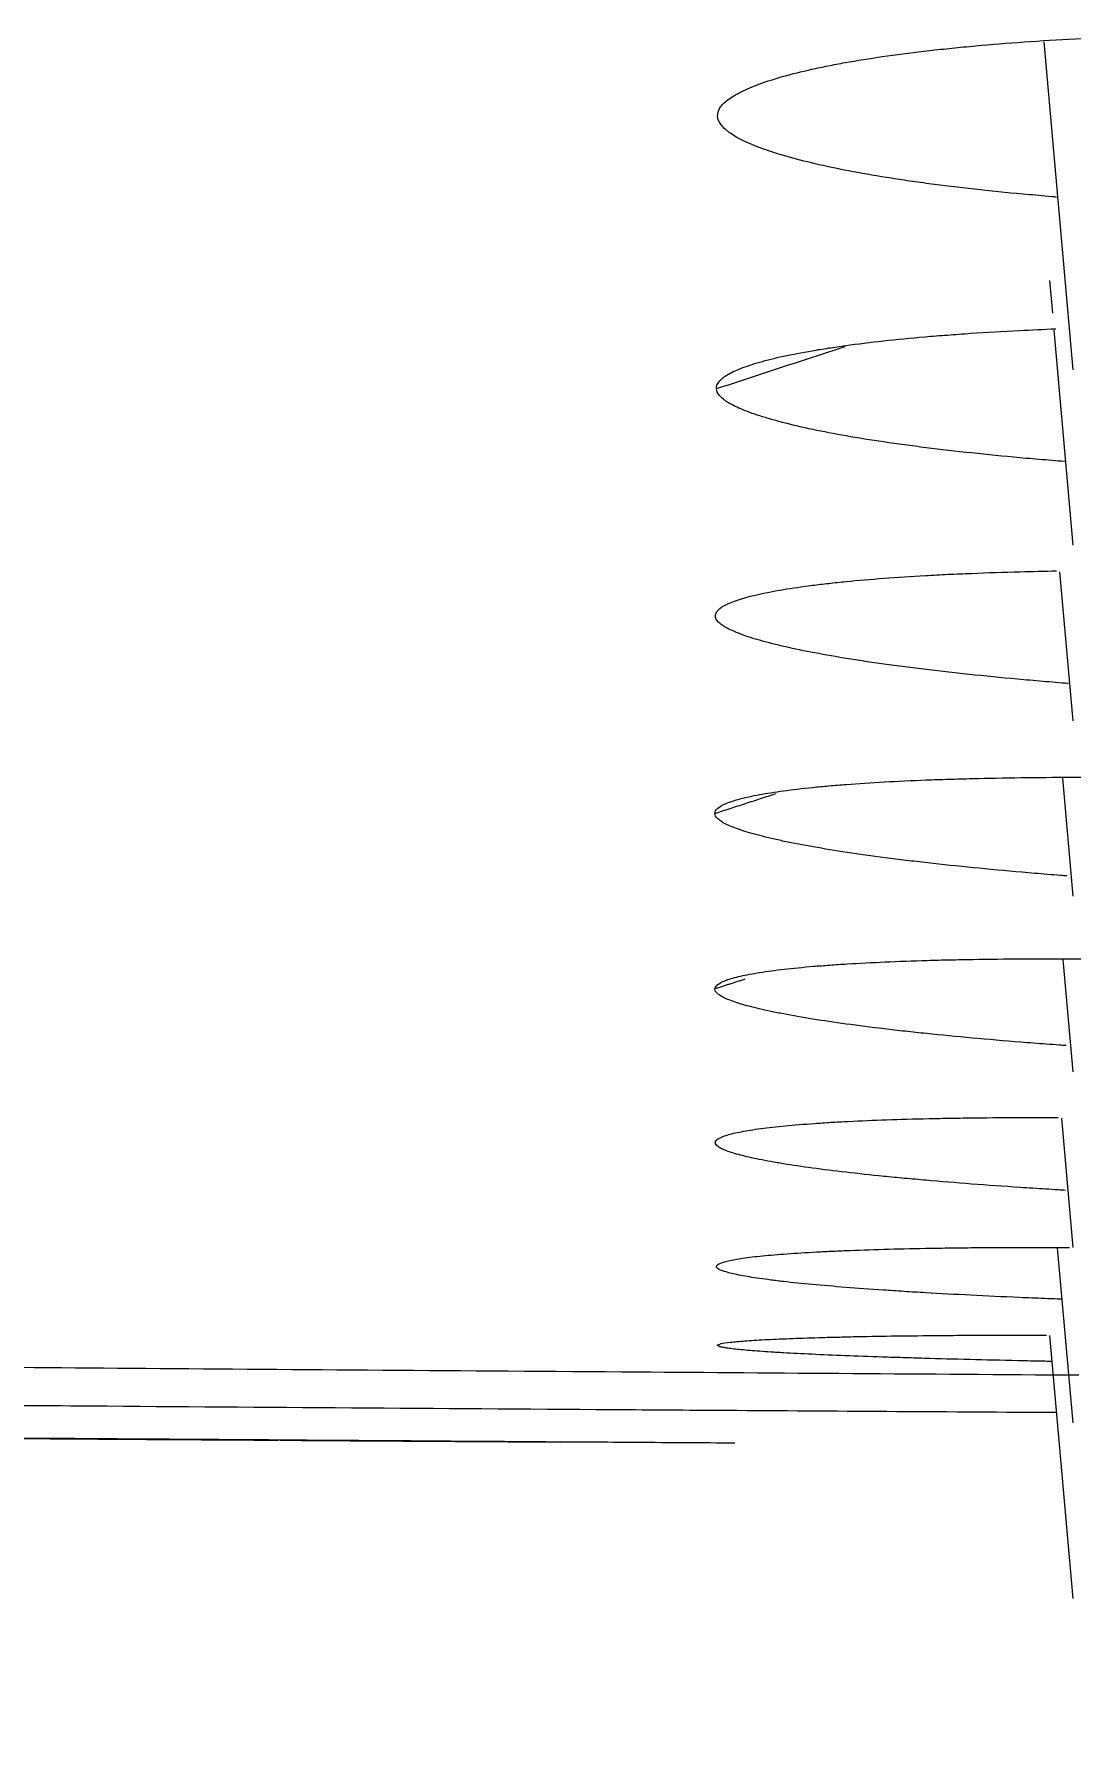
# Model space of a CAD drawing. Header units: millimetres. Extents: x 2433 to 4809, y -10272 to -6912.
# Drawn here: x 3111.45 to 3121.75, y -8017.55 to -8000.66 of the extents above; entities that cross this region are included whole.
import ezdxf

# ---------------------------------------------------------------- set-up
doc = ezdxf.new("R2010")
doc.units = ezdxf.units.MM
doc.layers.add('DIM', color=3, linetype='Continuous', lineweight=13)
doc.styles.add('ARIAL', font='arial.ttf')
doc.dimstyles.get("Standard").update_dxf_attribs({"dimtxt": 15, "dimasz": 15, "dimexe": 0.18, "dimexo": 0.0625, "dimgap": 4, "dimtad": 0, "dimtih": 1, "dimtoh": 1, "dimdec": 1, "dimdsep": 46, "dimtxsty": 'ARIAL', "dimcen": 0, "dimclrd": 3, "dimclre": 3, "dimclrt": 3, "dimadec": 0, "dimazin": 0, "dimtfac": 1, "dimtdec": 1, "dimtofl": 0, "dimtmove": 0, "dimatfit": 3, "dimfxl": 1, "dimtolj": 1, "dimtzin": 0, "dimarcsym": 0})

# ---------------------------------------------------------------- blocks, each defined once
blk = doc.blocks.new('*D42')
at = {"layer": 'Defpoints', "color": 0, "transparency": 16777216}
for p in [(3059.213, -8001.692), (3328.879, -8001.779), (3328.879, -8072.058)]:
    blk.add_point(p, dxfattribs=at)
at = {"layer": 'DIM', "color": 3, "lineweight": -2, "transparency": 16777216}
for p, q in [((3059.213, -8001.755), (3059.213, -8072.238)), ((3328.879, -8001.842), (3328.879, -8072.238)), ((3077.213, -8072.058), (3310.879, -8072.058)), ((3328.879, -8072.058), (3357.395, -8072.058))]:
    blk.add_line(p, q, dxfattribs=at)
at = {"layer": 'DIM', "color": 3, "transparency": 16777216}
for points in [[(3077.213, -8069.058), (3077.213, -8075.058), (3059.213, -8072.058)], [(3310.879, -8069.058), (3310.879, -8075.058), (3328.879, -8072.058)]]:
    blk.add_solid(points, dxfattribs=at)
at = {"layer": 'DIM', "color": 3, "transparency": 16777216, "insert": (3382.403, -8072.058), "char_height": 18, "attachment_point": 5, "style": 'ARIAL'}
blk.add_mtext('\\A1;270', dxfattribs=at)

msp = doc.modelspace()

# ---------------------------------------------------------------- linework, layer by layer
at = {"linetype": 'Continuous', "lineweight": 18}
for p, q in [((3121.477, -8000.743), (3121.763, -8003.998)), ((3121.532, -8003.112), (3121.561, -8003.437)), ((3121.575, -8003.604), (3121.763, -8005.741)), ((3121.633, -8006.004), (3121.763, -8007.484)), ((3121.66, -8008.053), (3121.763, -8009.227)), ((3121.665, -8009.855), (3121.763, -8010.97)), ((3121.65, -8011.43), (3121.763, -8012.713)), ((3121.61, -8012.717), (3121.763, -8014.457)), ((3121.534, -8013.587), (3121.763, -8016.2))]:
    msp.add_line(p, q, dxfattribs=at)
for points, knots in [([(3118.237, -8001.483), (3118.236, -8001.455), (3118.243, -8001.427), (3118.277, -8001.372), (3118.33, -8001.317), (3118.418, -8001.264), (3118.525, -8001.211), (3118.587, -8001.185), (3118.727, -8001.134), (3118.805, -8001.109), (3118.977, -8001.061), (3119.071, -8001.038), (3119.199, -8001.009), (3119.225, -8001.004), (3119.278, -8000.992), (3119.305, -8000.987), (3119.388, -8000.97), (3119.445, -8000.959), (3119.621, -8000.928), (3119.745, -8000.908), (3120.006, -8000.87), (3120.143, -8000.852), (3120.358, -8000.827), (3120.432, -8000.819), (3120.545, -8000.807), (3120.583, -8000.803), (3120.66, -8000.795), (3120.698, -8000.792), (3120.894, -8000.773), (3121.055, -8000.76), (3121.385, -8000.736), (3121.553, -8000.725), (3121.898, -8000.706), (3122.074, -8000.698), (3122.299, -8000.689), (3122.345, -8000.687), (3122.436, -8000.684), (3122.482, -8000.683), (3122.619, -8000.679), (3122.711, -8000.676), (3122.987, -8000.67), (3123.172, -8000.667), (3123.544, -8000.665), (3123.731, -8000.665), (3124.013, -8000.668), (3124.107, -8000.669), (3124.249, -8000.672), (3124.296, -8000.672), (3124.391, -8000.675), (3124.438, -8000.676), (3124.674, -8000.682), (3124.861, -8000.688), (3125.229, -8000.703), (3125.411, -8000.712), (3125.772, -8000.733), (3125.95, -8000.744), (3126.169, -8000.761), (3126.213, -8000.764), (3126.3, -8000.771), (3126.43, -8000.781), (3126.557, -8000.793), (3126.808, -8000.816), (3126.97, -8000.833), (3127.284, -8000.868), (3127.436, -8000.887), (3127.656, -8000.917), (3127.729, -8000.928), (3127.835, -8000.944), (3127.87, -8000.949), (3127.94, -8000.96), (3127.974, -8000.965), (3128.142, -8000.993), (3128.269, -8001.016), (3128.509, -8001.064), (3128.622, -8001.089), (3128.832, -8001.14), (3128.931, -8001.166), (3129.044, -8001.199), (3129.066, -8001.206), (3129.11, -8001.22), (3129.173, -8001.24), (3129.232, -8001.261), (3129.342, -8001.302), (3129.473, -8001.358), (3129.569, -8001.415), (3129.628, -8001.458), (3129.646, -8001.473), (3129.676, -8001.502), (3129.689, -8001.516), (3129.721, -8001.56), (3129.732, -8001.589), (3129.735, -8001.618)], [0, 0, 0, 0, 0.03125, 0.03125, 0.0625, 0.09375, 0.09375, 0.125, 0.125, 0.15625, 0.15625, 0.1875, 0.1875, 0.195313, 0.195313, 0.203125, 0.203125, 0.21875, 0.21875, 0.25, 0.25, 0.28125, 0.28125, 0.296875, 0.296875, 0.304688, 0.304688, 0.3125, 0.3125, 0.34375, 0.34375, 0.375, 0.375, 0.40625, 0.40625, 0.414063, 0.414063, 0.421875, 0.421875, 0.4375, 0.4375, 0.46875, 0.46875, 0.5, 0.5, 0.515625, 0.515625, 0.523438, 0.523438, 0.53125, 0.53125, 0.5625, 0.5625, 0.59375, 0.59375, 0.625, 0.625, 0.632813, 0.632813, 0.640625, 0.65625, 0.65625, 0.6875, 0.6875, 0.71875, 0.71875, 0.734375, 0.734375, 0.742188, 0.742188, 0.75, 0.75, 0.78125, 0.78125, 0.8125, 0.8125, 0.84375, 0.84375, 0.851563, 0.851563, 0.859375, 0.875, 0.875, 0.90625, 0.9375, 0.9375, 0.953125, 0.953125, 0.96875, 0.96875, 1, 1, 1, 1]), ([(3121.601, -8002.284), (3121.596, -8002.284), (3121.505, -8002.276), (3121.416, -8002.268), (3121.165, -8002.246), (3121.003, -8002.23), (3120.689, -8002.196), (3120.537, -8002.178), (3120.316, -8002.149), (3120.244, -8002.139), (3120.137, -8002.124), (3120.102, -8002.119), (3120.033, -8002.109), (3119.998, -8002.103), (3119.83, -8002.077), (3119.703, -8002.055), (3119.463, -8002.01), (3119.351, -8001.987), (3119.14, -8001.939), (3119.042, -8001.914), (3118.928, -8001.882), (3118.906, -8001.876), (3118.863, -8001.863), (3118.799, -8001.844), (3118.741, -8001.824), (3118.63, -8001.785), (3118.565, -8001.759), (3118.451, -8001.705), (3118.403, -8001.678), (3118.354, -8001.643), (3118.344, -8001.636), (3118.327, -8001.623), (3118.319, -8001.616), (3118.296, -8001.595), (3118.283, -8001.581), (3118.251, -8001.539), (3118.239, -8001.511), (3118.237, -8001.483)], [0, 0, 0, 0, 0.002472, 0.045843, 0.045843, 0.132584, 0.132584, 0.219326, 0.219326, 0.262697, 0.262697, 0.284382, 0.284382, 0.306068, 0.306068, 0.392809, 0.392809, 0.479551, 0.479551, 0.566292, 0.566292, 0.587978, 0.587978, 0.609663, 0.653034, 0.653034, 0.739775, 0.739775, 0.826517, 0.826517, 0.848202, 0.848202, 0.869888, 0.869888, 0.913258, 0.913258, 1, 1, 1, 1]), ([(3118.225, -8004.186), (3118.224, -8004.163), (3118.233, -8004.14), (3118.269, -8004.095), (3118.296, -8004.072), (3118.368, -8004.028), (3118.413, -8004.007), (3118.522, -8003.964), (3118.585, -8003.943), (3118.726, -8003.903), (3118.805, -8003.883), (3118.979, -8003.845), (3119.074, -8003.827), (3119.203, -8003.805), (3119.229, -8003.8), (3119.283, -8003.792), (3119.31, -8003.787), (3119.394, -8003.774), (3119.451, -8003.766), (3119.628, -8003.742), (3119.753, -8003.726), (3120.015, -8003.697), (3120.153, -8003.684), (3120.369, -8003.665), (3120.443, -8003.659), (3120.556, -8003.651), (3120.594, -8003.648), (3120.671, -8003.642), (3120.71, -8003.639), (3120.907, -8003.626), (3121.068, -8003.617), (3121.352, -8003.603), (3121.472, -8003.597), (3121.595, -8003.592)], [0, 0, 0, 0, 0.085328, 0.085328, 0.170656, 0.170656, 0.255984, 0.255984, 0.341311, 0.341311, 0.426639, 0.426639, 0.511967, 0.511967, 0.533299, 0.533299, 0.554631, 0.554631, 0.597295, 0.597295, 0.682623, 0.682623, 0.767951, 0.767951, 0.810615, 0.810615, 0.831947, 0.831947, 0.853279, 0.853279, 0.938607, 0.938607, 1, 1, 1, 1]), ([(3121.686, -8004.91), (3121.686, -8004.91), (3121.685, -8004.91), (3121.641, -8004.907), (3121.512, -8004.896), (3121.385, -8004.886), (3121.135, -8004.863), (3120.974, -8004.848), (3120.66, -8004.815), (3120.508, -8004.798), (3120.288, -8004.771), (3120.216, -8004.761), (3120.11, -8004.747), (3120.075, -8004.742), (3120.006, -8004.733), (3119.972, -8004.728), (3119.804, -8004.704), (3119.677, -8004.684), (3119.438, -8004.643), (3119.326, -8004.622), (3119.117, -8004.579), (3119.019, -8004.557), (3118.906, -8004.528), (3118.884, -8004.523), (3118.841, -8004.511), (3118.778, -8004.494), (3118.72, -8004.477), (3118.611, -8004.443), (3118.546, -8004.42), (3118.434, -8004.374), (3118.386, -8004.351), (3118.337, -8004.321), (3118.328, -8004.315), (3118.311, -8004.304), (3118.303, -8004.298), (3118.281, -8004.28), (3118.268, -8004.268), (3118.237, -8004.233), (3118.227, -8004.209), (3118.225, -8004.186)], [0, 0, 0, 0, 0.000255, 0.000255, 0.021526, 0.064069, 0.064069, 0.149153, 0.149153, 0.234238, 0.234238, 0.27678, 0.27678, 0.298052, 0.298052, 0.319323, 0.319323, 0.404407, 0.404407, 0.489492, 0.489492, 0.574577, 0.574577, 0.595848, 0.595848, 0.617119, 0.659661, 0.659661, 0.744746, 0.744746, 0.829831, 0.829831, 0.851102, 0.851102, 0.872373, 0.872373, 0.914915, 0.914915, 1, 1, 1, 1]), ([(3118.215, -8006.444), (3118.215, -8006.424), (3118.224, -8006.404), (3118.261, -8006.366), (3118.289, -8006.348), (3118.344, -8006.321), (3118.364, -8006.312), (3118.41, -8006.294), (3118.436, -8006.285), (3118.518, -8006.259), (3118.581, -8006.243), (3118.724, -8006.211), (3118.804, -8006.196), (3118.979, -8006.166), (3119.074, -8006.152), (3119.204, -8006.136), (3119.231, -8006.132), (3119.285, -8006.126), (3119.312, -8006.123), (3119.396, -8006.113), (3119.454, -8006.107), (3119.632, -8006.09), (3119.757, -8006.079), (3120.02, -8006.059), (3120.159, -8006.05), (3120.376, -8006.038), (3120.45, -8006.034), (3120.564, -8006.028), (3120.602, -8006.027), (3120.679, -8006.023), (3120.718, -8006.022), (3120.915, -8006.014), (3121.077, -8006.008), (3121.36, -8006.001), (3121.48, -8005.998), (3121.602, -8005.996)], [0, 0, 0, 0, 0.085372, 0.085372, 0.170743, 0.170743, 0.213429, 0.213429, 0.256115, 0.256115, 0.341486, 0.341486, 0.426858, 0.426858, 0.512229, 0.512229, 0.533572, 0.533572, 0.554915, 0.554915, 0.597601, 0.597601, 0.682973, 0.682973, 0.768344, 0.768344, 0.81103, 0.81103, 0.832373, 0.832373, 0.853716, 0.853716, 0.939087, 0.939087, 1, 1, 1, 1]), ([(3121.721, -8007.114), (3121.7, -8007.112), (3121.679, -8007.111), (3121.615, -8007.106), (3121.486, -8007.095), (3121.359, -8007.084), (3121.11, -8007.062), (3120.949, -8007.046), (3120.636, -8007.014), (3120.484, -8006.997), (3120.265, -8006.971), (3120.193, -8006.962), (3120.087, -8006.948), (3120.052, -8006.944), (3119.983, -8006.935), (3119.949, -8006.93), (3119.782, -8006.907), (3119.656, -8006.888), (3119.418, -8006.85), (3119.306, -8006.83), (3119.098, -8006.791), (3119, -8006.771), (3118.888, -8006.745), (3118.866, -8006.74), (3118.824, -8006.73), (3118.761, -8006.714), (3118.703, -8006.699), (3118.594, -8006.668), (3118.53, -8006.648), (3118.419, -8006.606), (3118.372, -8006.586), (3118.324, -8006.56), (3118.315, -8006.555), (3118.298, -8006.545), (3118.29, -8006.54), (3118.268, -8006.524), (3118.256, -8006.514), (3118.226, -8006.484), (3118.216, -8006.463), (3118.215, -8006.444)], [0, 0, 0, 0, 0.010068, 0.010068, 0.03113, 0.073255, 0.073255, 0.157505, 0.157505, 0.241754, 0.241754, 0.283879, 0.283879, 0.304941, 0.304941, 0.326004, 0.326004, 0.410253, 0.410253, 0.494503, 0.494503, 0.578752, 0.578752, 0.599815, 0.599815, 0.620877, 0.663002, 0.663002, 0.747251, 0.747251, 0.831501, 0.831501, 0.852563, 0.852563, 0.873626, 0.873626, 0.91575, 0.91575, 1, 1, 1, 1]), ([(3118.21, -8008.404), (3118.21, -8008.387), (3118.22, -8008.37), (3118.257, -8008.337), (3118.286, -8008.321), (3118.341, -8008.297), (3118.362, -8008.29), (3118.409, -8008.274), (3118.434, -8008.267), (3118.517, -8008.245), (3118.581, -8008.231), (3118.725, -8008.204), (3118.805, -8008.192), (3118.98, -8008.168), (3119.076, -8008.156), (3119.207, -8008.143), (3119.233, -8008.14), (3119.287, -8008.135), (3119.315, -8008.133), (3119.399, -8008.125), (3119.457, -8008.121), (3119.636, -8008.107), (3119.761, -8008.099), (3120.025, -8008.084), (3120.164, -8008.078), (3120.381, -8008.069), (3120.456, -8008.067), (3120.569, -8008.063), (3120.608, -8008.062), (3120.685, -8008.06), (3120.724, -8008.059), (3120.922, -8008.054), (3121.083, -8008.051), (3121.414, -8008.047), (3121.584, -8008.045), (3121.831, -8008.045), (3121.907, -8008.045), (3121.982, -8008.045)], [0, 0, 0, 0, 0.080447, 0.080447, 0.160895, 0.160895, 0.201118, 0.201118, 0.241342, 0.241342, 0.321789, 0.321789, 0.402236, 0.402236, 0.482684, 0.482684, 0.502796, 0.502796, 0.522907, 0.522907, 0.563131, 0.563131, 0.643578, 0.643578, 0.724026, 0.724026, 0.764249, 0.764249, 0.784361, 0.784361, 0.804473, 0.804473, 0.88492, 0.88492, 0.965367, 0.965367, 1, 1, 1, 1]), ([(3121.703, -8009.025), (3121.682, -8009.023), (3121.662, -8009.022), (3121.598, -8009.017), (3121.469, -8009.006), (3121.343, -8008.996), (3121.094, -8008.974), (3120.933, -8008.959), (3120.621, -8008.928), (3120.469, -8008.912), (3120.25, -8008.887), (3120.179, -8008.879), (3120.073, -8008.866), (3120.038, -8008.862), (3119.969, -8008.853), (3119.935, -8008.849), (3119.768, -8008.827), (3119.642, -8008.809), (3119.405, -8008.774), (3119.294, -8008.755), (3119.086, -8008.719), (3118.989, -8008.7), (3118.877, -8008.677), (3118.856, -8008.672), (3118.813, -8008.662), (3118.751, -8008.648), (3118.693, -8008.634), (3118.585, -8008.606), (3118.521, -8008.587), (3118.411, -8008.55), (3118.364, -8008.532), (3118.317, -8008.508), (3118.308, -8008.504), (3118.291, -8008.495), (3118.283, -8008.49), (3118.262, -8008.476), (3118.25, -8008.467), (3118.22, -8008.44), (3118.21, -8008.422), (3118.21, -8008.404)], [0, 0, 0, 0, 0.009901, 0.009901, 0.030967, 0.073099, 0.073099, 0.157363, 0.157363, 0.241626, 0.241626, 0.283758, 0.283758, 0.304824, 0.304824, 0.32589, 0.32589, 0.410154, 0.410154, 0.494418, 0.494418, 0.578681, 0.578681, 0.599747, 0.599747, 0.620813, 0.662945, 0.662945, 0.747209, 0.747209, 0.831473, 0.831473, 0.852538, 0.852538, 0.873604, 0.873604, 0.915736, 0.915736, 1, 1, 1, 1]), ([(3118.21, -8010.147), (3118.211, -8010.132), (3118.221, -8010.117), (3118.259, -8010.088), (3118.288, -8010.073), (3118.344, -8010.053), (3118.365, -8010.046), (3118.412, -8010.033), (3118.437, -8010.026), (3118.521, -8010.007), (3118.585, -8009.995), (3118.729, -8009.972), (3118.809, -8009.961), (3118.986, -8009.941), (3119.082, -8009.931), (3119.213, -8009.92), (3119.24, -8009.918), (3119.294, -8009.914), (3119.322, -8009.912), (3119.406, -8009.906), (3119.464, -8009.902), (3119.643, -8009.891), (3119.769, -8009.884), (3120.034, -8009.873), (3120.173, -8009.868), (3120.392, -8009.861), (3120.466, -8009.859), (3120.58, -8009.857), (3120.618, -8009.856), (3120.696, -8009.855), (3120.735, -8009.854), (3120.933, -8009.851), (3121.095, -8009.849), (3121.427, -8009.848), (3121.596, -8009.847), (3121.861, -8009.849), (3121.954, -8009.849), (3122.048, -8009.85)], [0, 0, 0, 0, 0.079808, 0.079808, 0.159617, 0.159617, 0.199521, 0.199521, 0.239425, 0.239425, 0.319234, 0.319234, 0.399042, 0.399042, 0.478851, 0.478851, 0.498803, 0.498803, 0.518755, 0.518755, 0.558659, 0.558659, 0.638468, 0.638468, 0.718276, 0.718276, 0.75818, 0.75818, 0.778132, 0.778132, 0.798085, 0.798085, 0.877893, 0.877893, 0.957702, 0.957702, 1, 1, 1, 1]), ([(3121.697, -8010.71), (3121.674, -8010.708), (3121.652, -8010.707), (3121.586, -8010.702), (3121.457, -8010.692), (3121.331, -8010.683), (3121.083, -8010.663), (3120.922, -8010.649), (3120.61, -8010.62), (3120.459, -8010.606), (3120.24, -8010.583), (3120.169, -8010.575), (3120.063, -8010.564), (3120.028, -8010.56), (3119.96, -8010.552), (3119.926, -8010.548), (3119.759, -8010.528), (3119.633, -8010.512), (3119.397, -8010.479), (3119.286, -8010.463), (3119.078, -8010.43), (3118.982, -8010.413), (3118.871, -8010.391), (3118.849, -8010.387), (3118.806, -8010.379), (3118.745, -8010.366), (3118.687, -8010.353), (3118.58, -8010.328), (3118.517, -8010.311), (3118.407, -8010.277), (3118.361, -8010.261), (3118.314, -8010.24), (3118.305, -8010.236), (3118.289, -8010.228), (3118.281, -8010.224), (3118.26, -8010.211), (3118.248, -8010.203), (3118.22, -8010.179), (3118.21, -8010.163), (3118.21, -8010.147)], [0, 0, 0, 0, 0.010943, 0.010943, 0.031987, 0.074074, 0.074074, 0.158249, 0.158249, 0.242424, 0.242424, 0.284512, 0.284512, 0.305556, 0.305556, 0.326599, 0.326599, 0.410774, 0.410774, 0.49495, 0.49495, 0.579125, 0.579125, 0.600168, 0.600168, 0.621212, 0.6633, 0.6633, 0.747475, 0.747475, 0.83165, 0.83165, 0.852694, 0.852694, 0.873737, 0.873737, 0.915825, 0.915825, 1, 1, 1, 1]), ([(3118.215, -8011.672), (3118.216, -8011.659), (3118.226, -8011.646), (3118.266, -8011.621), (3118.295, -8011.609), (3118.352, -8011.592), (3118.373, -8011.586), (3118.42, -8011.575), (3118.446, -8011.57), (3118.53, -8011.553), (3118.595, -8011.543), (3118.74, -8011.524), (3118.82, -8011.515), (3118.997, -8011.498), (3119.094, -8011.49), (3119.225, -8011.481), (3119.252, -8011.479), (3119.306, -8011.475), (3119.334, -8011.473), (3119.419, -8011.468), (3119.477, -8011.465), (3119.657, -8011.456), (3119.783, -8011.451), (3120.048, -8011.441), (3120.188, -8011.438), (3120.406, -8011.433), (3120.481, -8011.431), (3120.595, -8011.429), (3120.634, -8011.429), (3120.712, -8011.428), (3120.751, -8011.427), (3120.949, -8011.425), (3121.111, -8011.424), (3121.39, -8011.423), (3121.504, -8011.424), (3121.619, -8011.424)], [0, 0, 0, 0, 0.085638, 0.085638, 0.171277, 0.171277, 0.214096, 0.214096, 0.256915, 0.256915, 0.342554, 0.342554, 0.428192, 0.428192, 0.513831, 0.513831, 0.53524, 0.53524, 0.55665, 0.55665, 0.599469, 0.599469, 0.685107, 0.685107, 0.770746, 0.770746, 0.813565, 0.813565, 0.834975, 0.834975, 0.856384, 0.856384, 0.942023, 0.942023, 1, 1, 1, 1]), ([(3121.691, -8012.147), (3121.668, -8012.146), (3121.645, -8012.144), (3121.579, -8012.14), (3121.45, -8012.132), (3121.324, -8012.124), (3121.076, -8012.107), (3120.915, -8012.096), (3120.604, -8012.072), (3120.453, -8012.06), (3120.235, -8012.041), (3120.164, -8012.034), (3120.058, -8012.025), (3120.023, -8012.021), (3119.955, -8012.015), (3119.921, -8012.011), (3119.755, -8011.995), (3119.63, -8011.981), (3119.394, -8011.954), (3119.283, -8011.94), (3119.076, -8011.912), (3118.98, -8011.898), (3118.869, -8011.88), (3118.848, -8011.876), (3118.806, -8011.869), (3118.744, -8011.858), (3118.687, -8011.847), (3118.58, -8011.826), (3118.517, -8011.811), (3118.409, -8011.783), (3118.363, -8011.769), (3118.317, -8011.751), (3118.308, -8011.748), (3118.292, -8011.741), (3118.284, -8011.737), (3118.263, -8011.727), (3118.251, -8011.72), (3118.224, -8011.699), (3118.215, -8011.686), (3118.215, -8011.672)], [0, 0, 0, 0, 0.011192, 0.011192, 0.032231, 0.074308, 0.074308, 0.158462, 0.158462, 0.242616, 0.242616, 0.284692, 0.284692, 0.305731, 0.305731, 0.326769, 0.326769, 0.410923, 0.410923, 0.495077, 0.495077, 0.579231, 0.579231, 0.600269, 0.600269, 0.621308, 0.663385, 0.663385, 0.747539, 0.747539, 0.831692, 0.831692, 0.852731, 0.852731, 0.873769, 0.873769, 0.915846, 0.915846, 1, 1, 1, 1]), ([(3118.225, -8012.901), (3118.227, -8012.891), (3118.238, -8012.882), (3118.278, -8012.863), (3118.308, -8012.854), (3118.385, -8012.837), (3118.432, -8012.828), (3118.546, -8012.812), (3118.611, -8012.804), (3118.757, -8012.79), (3118.838, -8012.783), (3119.016, -8012.77), (3119.113, -8012.764), (3119.245, -8012.757), (3119.272, -8012.755), (3119.327, -8012.753), (3119.355, -8012.751), (3119.44, -8012.748), (3119.498, -8012.745), (3119.678, -8012.738), (3119.805, -8012.734), (3120.071, -8012.727), (3120.211, -8012.724), (3120.43, -8012.72), (3120.505, -8012.719), (3120.619, -8012.718), (3120.658, -8012.717), (3120.736, -8012.716), (3120.775, -8012.716), (3120.974, -8012.714), (3121.137, -8012.713), (3121.443, -8012.713), (3121.586, -8012.713), (3121.732, -8012.713)], [0, 0, 0, 0, 0.084434, 0.084434, 0.168869, 0.168869, 0.253303, 0.253303, 0.337738, 0.337738, 0.422172, 0.422172, 0.506607, 0.506607, 0.527716, 0.527716, 0.548824, 0.548824, 0.591041, 0.591041, 0.675476, 0.675476, 0.75991, 0.75991, 0.802128, 0.802128, 0.823236, 0.823236, 0.844345, 0.844345, 0.928779, 0.928779, 1, 1, 1, 1]), ([(3121.654, -8013.229), (3121.64, -8013.228), (3121.626, -8013.228), (3121.57, -8013.225), (3121.441, -8013.22), (3121.315, -8013.215), (3121.068, -8013.204), (3120.908, -8013.196), (3120.597, -8013.181), (3120.447, -8013.172), (3120.229, -8013.16), (3120.158, -8013.156), (3120.053, -8013.149), (3120.018, -8013.147), (3119.95, -8013.142), (3119.917, -8013.14), (3119.751, -8013.129), (3119.626, -8013.12), (3119.392, -8013.101), (3119.281, -8013.092), (3119.076, -8013.073), (3118.98, -8013.063), (3118.87, -8013.05), (3118.849, -8013.048), (3118.807, -8013.042), (3118.746, -8013.035), (3118.689, -8013.027), (3118.583, -8013.012), (3118.521, -8013.002), (3118.414, -8012.981), (3118.369, -8012.971), (3118.323, -8012.958), (3118.315, -8012.956), (3118.299, -8012.951), (3118.291, -8012.948), (3118.271, -8012.941), (3118.259, -8012.936), (3118.233, -8012.92), (3118.224, -8012.911), (3118.225, -8012.901)], [0, 0, 0, 0, 0.006637, 0.006637, 0.027772, 0.070043, 0.070043, 0.154584, 0.154584, 0.239126, 0.239126, 0.281397, 0.281397, 0.302532, 0.302532, 0.323667, 0.323667, 0.408209, 0.408209, 0.492751, 0.492751, 0.577292, 0.577292, 0.598428, 0.598428, 0.619563, 0.661834, 0.661834, 0.746375, 0.746375, 0.830917, 0.830917, 0.852052, 0.852052, 0.873188, 0.873188, 0.915458, 0.915458, 1, 1, 1, 1]), ([(3118.237, -8013.684), (3118.24, -8013.679), (3118.251, -8013.674), (3118.293, -8013.664), (3118.354, -8013.655), (3118.45, -8013.646), (3118.565, -8013.638), (3118.631, -8013.633), (3118.778, -8013.626), (3118.86, -8013.622), (3119.039, -8013.615), (3119.136, -8013.612), (3119.269, -8013.608), (3119.296, -8013.607), (3119.351, -8013.605), (3119.379, -8013.605), (3119.464, -8013.603), (3119.523, -8013.601), (3119.704, -8013.597), (3119.831, -8013.595), (3120.098, -8013.591), (3120.238, -8013.59), (3120.458, -8013.588), (3120.533, -8013.587), (3120.647, -8013.586), (3120.686, -8013.586), (3120.764, -8013.586), (3120.804, -8013.586), (3121.003, -8013.585), (3121.166, -8013.584), (3121.389, -8013.584), (3121.445, -8013.584), (3121.502, -8013.584)], [0, 0, 0, 0, 0.088215, 0.088215, 0.176429, 0.264644, 0.264644, 0.352858, 0.352858, 0.441073, 0.441073, 0.529287, 0.529287, 0.551341, 0.551341, 0.573395, 0.573395, 0.617502, 0.617502, 0.705716, 0.705716, 0.793931, 0.793931, 0.838038, 0.838038, 0.860092, 0.860092, 0.882145, 0.882145, 0.97036, 0.97036, 1, 1, 1, 1]), ([(3121.549, -8013.846), (3121.523, -8013.845), (3121.411, -8013.843), (3121.302, -8013.841), (3121.055, -8013.835), (3120.895, -8013.831), (3120.586, -8013.824), (3120.436, -8013.82), (3120.219, -8013.813), (3120.148, -8013.811), (3120.044, -8013.808), (3120.009, -8013.807), (3119.941, -8013.805), (3119.908, -8013.804), (3119.743, -8013.798), (3119.619, -8013.793), (3119.386, -8013.784), (3119.277, -8013.78), (3119.073, -8013.77), (3118.978, -8013.765), (3118.869, -8013.759), (3118.848, -8013.758), (3118.806, -8013.755), (3118.746, -8013.751), (3118.69, -8013.748), (3118.585, -8013.74), (3118.524, -8013.735), (3118.419, -8013.725), (3118.374, -8013.72), (3118.33, -8013.713), (3118.322, -8013.712), (3118.306, -8013.709), (3118.299, -8013.708), (3118.279, -8013.704), (3118.268, -8013.702), (3118.243, -8013.694), (3118.235, -8013.689), (3118.237, -8013.684)], [0, 0, 0, 0, 0.013045, 0.055956, 0.055956, 0.141778, 0.141778, 0.2276, 0.2276, 0.270512, 0.270512, 0.291967, 0.291967, 0.313423, 0.313423, 0.399245, 0.399245, 0.485067, 0.485067, 0.570889, 0.570889, 0.592345, 0.592345, 0.6138, 0.656711, 0.656711, 0.742533, 0.742533, 0.828356, 0.828356, 0.849811, 0.849811, 0.871267, 0.871267, 0.914178, 0.914178, 1, 1, 1, 1]), ([(3106.431, -8013.865), (3107.05, -8013.87), (3107.705, -8013.875), (3109.663, -8013.891), (3111.051, -8013.902), (3114.068, -8013.925), (3115.697, -8013.937), (3118.83, -8013.959), (3120.289, -8013.97), (3121.824, -8013.98)], [0, 0, 0, 0, 0.163244, 0.163244, 0.463049, 0.463049, 0.762854, 0.762854, 1, 1, 1, 1]), ([(3106.37, -8014.577), (3106.574, -8014.579), (3107.007, -8014.582), (3107.678, -8014.586), (3108.392, -8014.591), (3109.132, -8014.596), (3109.899, -8014.602), (3110.692, -8014.607), (3111.512, -8014.612), (3112.358, -8014.618), (3113.15, -8014.623), (3113.659, -8014.626), (3113.878, -8014.628)], [0, 0, 0, 0, 0.081556, 0.173103, 0.268178, 0.366779, 0.468907, 0.574563, 0.683745, 0.796455, 0.912691, 1, 1, 1, 1]), ([(3118.409, -8014.657), (3118.082, -8014.655), (3117.758, -8014.653), (3117.178, -8014.649), (3116.921, -8014.647), (3116.665, -8014.646)], [0, 0, 0, 0, 0.550528, 0.550528, 1, 1, 1, 1])]:
    msp.add_open_spline(points, degree=3, knots=knots, dxfattribs=at)
at = {"linetype": 'Continuous', "lineweight": 13}
for points, knots in [([(3118.225, -8004.186), (3118.544, -8004.082), (3118.97, -8003.942), (3119.397, -8003.802), (3119.505, -8003.767)], [0, 0, 0, 0, 0.746676, 1, 1, 1, 1]), ([(3106.408, -8014.246), (3107.358, -8014.253), (3109.281, -8014.267), (3112.929, -8014.294), (3115.987, -8014.315), (3118.073, -8014.329), (3118.433, -8014.331)], [0, 0, 0, 0, 0.237158, 0.479778, 0.910283, 1, 1, 1, 1]), ([(3116.665, -8014.646), (3115.207, -8014.636), (3113.837, -8014.626), (3111.047, -8014.607), (3109.661, -8014.596), (3107.682, -8014.582), (3107.006, -8014.577), (3106.369, -8014.572)], [0, 0, 0, 0, 0.352308, 0.352308, 0.766301, 0.766301, 1, 1, 1, 1])]:
    msp.add_open_spline(points, degree=3, knots=knots, dxfattribs=at)
for points in [[(3118.21, -8008.404), (3118.816, -8008.207)], [(3118.509, -8010.05), (3118.21, -8010.147)]]:
    msp.add_open_spline(points, degree=1, dxfattribs=at)
at = {"linetype": 'Continuous', "lineweight": 18}
for points, degree in [([(3118.433, -8014.331), (3119.489, -8014.338), (3120.545, -8014.345), (3121.601, -8014.351)], 3), ([(3113.892, -8014.628), (3116.679, -8014.646)], 1)]:
    msp.add_open_spline(points, degree=degree, dxfattribs=at)

# ---------------------------------------------------------------- dimensions: what is measured, and where the dimension line sits
at = {"layer": 'DIM', "color": 3}
dim = msp.add_linear_dim(base=(3328.879, -8072.058), p1=(3059.213, -8001.692), p2=(3328.879, -8001.779), text='270', dimstyle='Standard', override={"dimtxt": 18, "dimasz": 18, "dimgap": 5}, dxfattribs=at)
dim.commit()
dim.dimension.update_dxf_attribs({"geometry": '*D42', "text_midpoint": (3382.403, -8072.058), "dimtype": 160})

doc.saveas('drawing.dxf')
